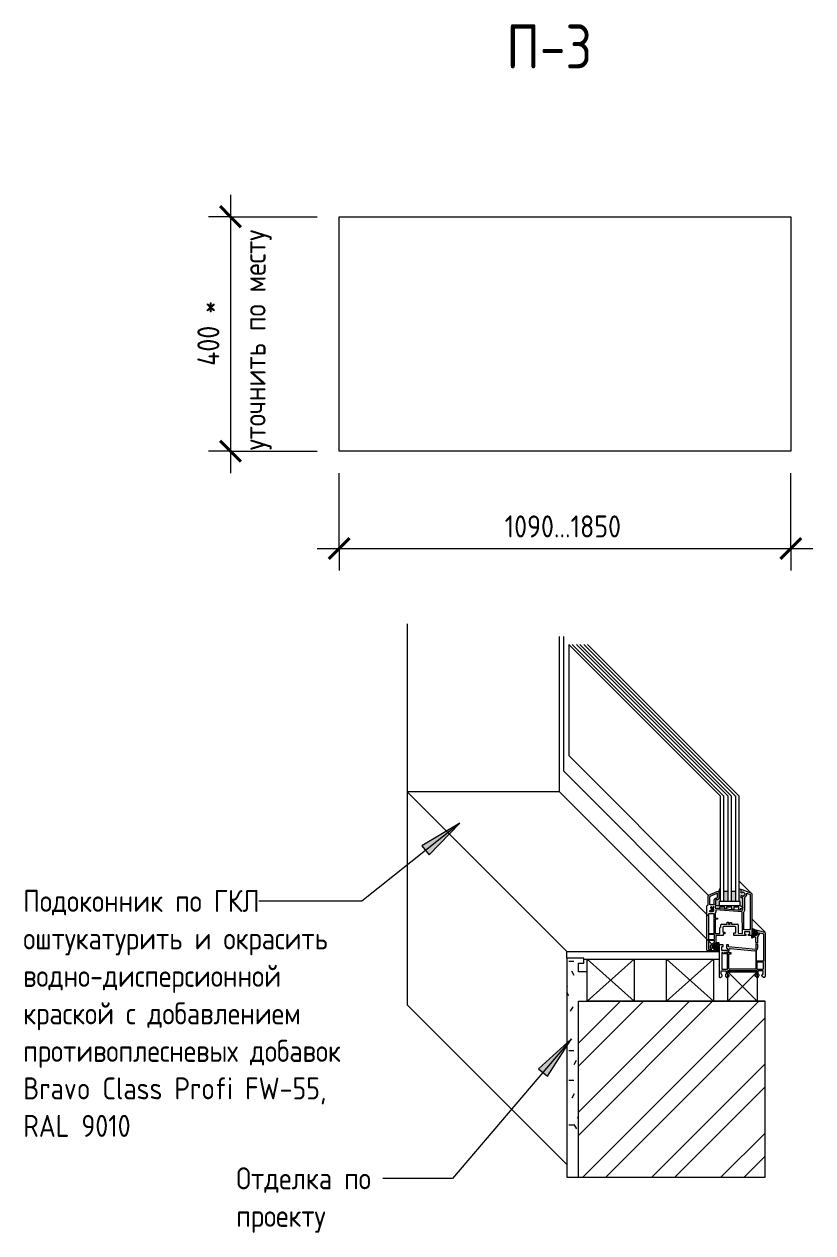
# Model space of a CAD drawing. Header units: millimetres. Extents: x 706 to 61221, y -16940 to 17865.
# Drawn here: x 3770 to 5115, y 2153 to 4214 of the extents above; entities that cross this region are included whole.
import ezdxf

# ---------------------------------------------------------------- set-up
doc = ezdxf.new("R2010")
doc.units = ezdxf.units.MM
for name, color, linetype, lineweight in [('Аннотация', 7, 'Continuous', 20), ('Размеры', 7, 'Continuous', 9), ('Размеры-25', 7, 'Continuous', 9), ('Сноски', 7, 'Continuous', 20), ('Узлы', 7, 'Continuous', 20)]:
    doc.layers.add(name, color=color, linetype=linetype, lineweight=lineweight)
doc.layers.add('Линии', color=7, linetype='Continuous', lineweight=9, true_color=0x00a600)
doc.layers.add('Откосы оконные_dwg', color=7, linetype='Continuous', lineweight=9, true_color=0x767676)
doc.styles.add('GOST Common', font='GOST_Common.ttf', dxfattribs={"width": 0.9, "height": 75})
doc.styles.add('GOST Common_1', font='GOST_Common.ttf', dxfattribs={"width": 0.9, "height": 37.5})
doc.styles.add('GOST Common_2', font='GOST_Common.ttf', dxfattribs={"width": 0.9, "height": 37.5})
doc.dimstyles.new('ADSK_Основной_1_5_мм_окр', dxfattribs={"dimscale": 304.8, "dimtxt": 37.714312, "dimasz": 0.115978, "dimexe": 0.123031, "dimexo": 0.123031, "dimgap": 0.024606, "dimtad": 1, "dimdec": 0, "dimdsep": 46, "dimtxsty": 'GOST Common_1', "dimblk1": 'OBLIQUE', "dimblk2": 'OBLIQUE', "dimsah": 1, "dimcen": 0.09, "dimdle": 0.123031, "dimazin": 2, "dimtfac": 1, "dimtdec": 4, "dimtix": 1, "dimtmove": 0, "dimatfit": 3, "dimfxl": 1, "dimtvp": 1, "dimtolj": 1, "dimtzin": 0, "dimlwd": 20, "dimlwe": 20, "dimarcsym": 2})

# ---------------------------------------------------------------- blocks, each defined once
blk = doc.blocks.new('Откосы оконные_dwg__U19-V1-Подоконник Эскиз')
at = {"layer": 'Сноски'}
h = blk.add_hatch(color=256, dxfattribs=at)
h.paths.add_polyline_path([(4949.3, 2706.6), (4949.3, 2710.9), (4955.4, 2711.1), (4955.4, 2717.9), (4957.1, 2717.9), (4957.1, 2740.3), (4954.7, 2735.1), (4954.7, 2722.4), (4952.8, 2720.4), (4950, 2720.4), (4949.4, 2719.8), (4949.4, 2712.3), (4948.8, 2711.3), (4948.8, 2706.7)])
h.paths.add_polyline_path([(4995.6, 2708.4), (4995.6, 2724), (4993.1, 2724), (4993.1, 2727.8), (4995, 2727.8), (4996.4, 2726.6), (4997.2, 2727), (4999.9, 2729.4), (4999.8, 2731), (4997.1, 2733.7), (4995.7, 2733.9), (4995, 2732.7), (4993.2, 2732.7), (4993.2, 2738), (4989.1, 2739.6), (4989.1, 2717.9), (4991.6, 2717.9), (4991.6, 2711.1)])
h.paths.add_polyline_path([(4976.1, 2717.9), (4983.1, 2717.9), (4983.1, 2735.1), (4976.1, 2735.1)])
h.paths.add_polyline_path([(4970.1, 2717.9), (4970.1, 2735.1), (4963.1, 2735.1), (4963.1, 2717.9)])
h = blk.add_hatch(color=256, dxfattribs=at)
h.paths.add_polyline_path([(5019.1, 2666.8), (5017.3, 2666.8), (5017, 2666)])
h.paths.add_polyline_path([(5011.2, 2655.2), (5015.5, 2657.7), (5015.5, 2661), (5017, 2661), (5017.4, 2660.1), (5017.7, 2659.9), (5019.2, 2660.2), (5021.9, 2662.6), (5021.8, 2664.2), (5019.1, 2666.8), (5017, 2665.9), (5015.9, 2665.9), (5015.9, 2670.3), (5011.2, 2671.5)])
blk.add_hatch(color=256, dxfattribs=at).paths.add_polyline_path([(4955.4, 2631.9), (4955.4, 2647.5), (4951.6, 2647.5), (4951.4, 2643.8), (4950.7, 2643.2), (4949.8, 2643.1), (4949.7, 2645.9), (4949.2, 2646.3), (4947.7, 2646.1), (4943.3, 2641.7), (4943.3, 2639.9), (4947.7, 2635.5), (4949.5, 2635.5), (4949.8, 2636.4), (4949.8, 2638.5), (4951, 2638.3), (4951.6, 2637.5), (4951.6, 2637.2), (4951.6, 2633.6)])
for p, q in [((4957.1, 2897.7), (4957.1, 2717.9)), ((4963.1, 2897.7), (4963.1, 2717.9)), ((4970.1, 2897.7), (4970.1, 2717.9)), ((4976.1, 2897.7), (4976.1, 2717.9)), ((4983.1, 2897.7), (4983.1, 2717.9)), ((4989.1, 2897.7), (4989.1, 2717.9)), ((4936.7, 2712.8), (4936.7, 2727.5)), ((4948.5, 2722.8), (4947, 2721.3)), ((4950.6, 2723.1), (4949.4, 2723.1)), ((4954.7, 2735.1), (4957.1, 2740.3)), ((4970.1, 2735.1), (4963.1, 2735.1)), ((4983.1, 2735.1), (4976.1, 2735.1)), ((4993.2, 2738), (4989.1, 2739.6)), ((4999.8, 2731), (4997.1, 2733.7)), ((4999.7, 2729.2), (4997.2, 2727)), ((5001.5, 2727.1), (4999.9, 2725.7)), ((4935.4, 2711.3), (4936.1, 2711.7)), ((4941.1, 2708.4), (4940.8, 2707.9)), ((4944.3, 2706.9), (4945.2, 2703.7)), ((4944.6, 2708.1), (4944.5, 2708)), ((4944.7, 2700.7), (4945.9, 2701.6)), ((4982.6, 2675), (4963, 2675)), ((5015.9, 2670.3), (5011.2, 2671.5)), ((5021.8, 2664.2), (5019.1, 2666.8)), ((5021.7, 2662.3), (5019.2, 2660.2)), ((5033.9, 2664.5), (5033.9, 2589.7)), ((4943.3, 2641.7), (4947.7, 2646.1)), ((4943.3, 2639.9), (4947.7, 2635.5)), ((4974.2, 2637.6), (5016.6, 2633.7)), ((4961.1, 2602.3), (4968.6, 2602.3)), ((5019.5, 2613.2), (5019.5, 2603.6)), ((5029.8, 2614.5), (5020.8, 2614.5)), ((5020.8, 2602.3), (5029.8, 2602.3)), ((5031.1, 2603.6), (5031.1, 2613.2)), ((4956.6, 2588.4), (4957.8, 2588.4)), ((4958.6, 2588.7), (4960.3, 2590.2)), ((4960.4, 2592.4), (4959.1, 2593.7)), ((4960.8, 2591.2), (4960.8, 2591.5)), ((4966.4, 2593.1), (4966.4, 2591)), ((4966.6, 2590.3), (4967.6, 2588.8)), ((5022.7, 2590.3), (5021.7, 2588.8)), ((5022.9, 2593.1), (5022.9, 2591)), ((5028.5, 2591.2), (5028.5, 2591.5)), ((5028.9, 2592.4), (5030.2, 2593.7)), ((5030.7, 2588.7), (5028.9, 2590.2)), ((5032.6, 2588.4), (5031.5, 2588.4))]:
    blk.add_line(p, q, dxfattribs=at)
at = {"layer": 'Сноски', "flags": 128}
for points in [[(4937.4, 2728.6), (4952.2, 2735.1), (4954.7, 2735.1), (4954.7, 2722.4), (4952.8, 2720.4), (4950, 2720.4), (4949.4, 2719.8), (4949.4, 2712.3), (4948.8, 2711.3), (4948.8, 2706.7), (4995.6, 2703), (4995.6, 2724), (4993.1, 2724), (4993.1, 2727.8), (4995, 2727.8)], [(4946.6, 2720.4), (4946.6, 2712.3), (4939.4, 2712.3), (4939.4, 2725.7)], [(4940.2, 2726.8), (4951.9, 2731.9), (4951.9, 2724.4)], [(5011.2, 2730.6), (5011.2, 2660), (5005.8, 2660), (5005.8, 2662.1), (5007.9, 2662.1), (5007.9, 2666.1), (4998.9, 2666.1), (4998.9, 2661.9), (5001, 2661.9), (5001, 2660), (4980.8, 2660), (4980.8, 2664.2), (4983.8, 2664.2), (4983.8, 2673.8)], [(4995, 2732.8), (4995, 2732.7), (4993.2, 2732.7), (4993.2, 2738), (4994.3, 2738), (5010.4, 2731.8)], [(5008.5, 2669.6), (4997.7, 2669.6), (4997.7, 2699.8), (4999.4, 2703), (4999.4, 2724.8)], [(5002.5, 2731.9), (5008.5, 2729.6), (5008.5, 2670.9)], [(4934.7, 2634.9), (4934.7, 2709), (4934.7, 2710.2)], [(4940.8, 2706.7), (4943, 2702), (4939, 2702), (4939, 2700.5), (4944, 2700.5)], [(4942.2, 2707.3), (4942.4, 2709), (4942.3, 2709)], [(4945.1, 2702.8), (4944.5, 2701.9), (4942.3, 2706.6)], [(4946.4, 2702.8), (4945.6, 2707.3), (4946.3, 2708.4), (4946.2, 2708.5)], [(4988, 2678.2), (4988, 2663.8), (4995.4, 2663.2), (4994.8, 2700.3), (4949.6, 2703.8), (4949.8, 2700.3), (4948.7, 2698.5), (4948.7, 2689.4), (4952.4, 2689.4), (4952.4, 2687.4), (4948.7, 2687.4), (4948.7, 2663.1), (4956.9, 2663.1), (4956.9, 2672.7)], [(4991.6, 2711.1), (4995.6, 2708.4), (4995.6, 2707), (4994.5, 2707), (4994.5, 2705.3), (4991.4, 2705.3), (4991.2, 2703.3), (4988.9, 2703.5), (4988.9, 2708), (4980.3, 2708), (4980.3, 2704.2), (4976.9, 2704.4), (4976.9, 2707.9), (4968.2, 2707.9), (4968.2, 2705.1), (4964.9, 2705.4), (4964.9, 2708.2), (4956.1, 2708.2), (4956, 2706.1), (4949.3, 2706.6), (4949.3, 2710.9), (4955, 2710.9), (4955.4, 2711.1)], [(4937.5, 2663.1), (4947, 2663.1), (4947, 2696.6), (4937.5, 2696.6), (4937.5, 2636.4), (4942.9, 2636.4), (4941.3, 2638)], [(4959.9, 2679.2), (4969, 2679.2), (4969, 2682.3), (4971.7, 2682.3), (4971.7, 2679.4), (4974.3, 2679.4), (4974.3, 2682.2), (4976.5, 2682.2), (4976.5, 2679.4), (4983.4, 2679.4), (4986.7, 2679.4)], [(4937.5, 2652.8), (4947.5, 2652.8), (4947.5, 2661.8), (4937.5, 2661.8)], [(4961.7, 2673.8), (4961.7, 2665.6), (4964.9, 2665.6), (4964.9, 2662.5), (4962.1, 2662.5), (4962.1, 2659.7), (4950.1, 2659.7), (4950.1, 2647.5), (4951.6, 2647.5), (4951.6, 2644.4)], [(4958.1, 2674), (4958.6, 2674), (4958.6, 2677.9)], [(5015.5, 2657.7), (5011.2, 2655.2), (5011.2, 2660)], [(5017, 2661), (5015.5, 2661), (5015.5, 2660.3), (5015.5, 2657.7), (5017.5, 2656.8), (5017.5, 2648.5), (5021.2, 2647.5), (5021.2, 2657.8), (5025.4, 2664.1), (5031.1, 2662.7), (5031.1, 2616.2), (5019.4, 2616.2), (5019.4, 2634.7), (5020.9, 2636.6)], [(5015.9, 2665.9), (5015.9, 2670.3), (5033, 2665.7)], [(5017, 2666), (5017, 2665.9), (5015.9, 2665.9), (5017, 2665.9)], [(4941.3, 2643.6), (4947.5, 2649.1), (4947.5, 2651.2), (4937.5, 2651.2)], [(4950.3, 2643.1), (4949.8, 2643.1), (4949.8, 2645.2)], [(4949.8, 2636.4), (4949.8, 2638.5), (4950.3, 2638.5)], [(4951.6, 2633.6), (4955.4, 2631.9), (4955.4, 2647.5), (4951.6, 2647.5)], [(5021.2, 2637.4), (5021.2, 2644.6), (5018.2, 2645.6), (5018.2, 2637.4), (5017.4, 2636.1), (4971.7, 2640.3), (4971.7, 2644), (4968.3, 2644), (4968.3, 2638), (4969.5, 2638), (4969.5, 2634.1), (4960, 2634.1), (4960, 2640.9), (4962.6, 2640.9), (4962.6, 2644), (4955.4, 2644), (4955.4, 2589.7)], [(4951.6, 2637.2), (4951.6, 2633.6), (4936, 2633.6)], [(4969.8, 2603.6), (4969.8, 2631.9), (4968.5, 2631.9), (4968.5, 2631), (4968, 2631), (4968, 2628.5), (4966.5, 2628.5), (4966.5, 2631), (4964.4, 2631), (4964.4, 2628.8), (4964.4, 2628.5), (4962.2, 2628.5), (4962.2, 2631), (4959.8, 2631), (4959.8, 2603.6)], [(4972, 2603.6), (4972, 2628.6), (4976, 2628.6), (4976, 2630.2), (4972, 2630.2), (4972, 2633.3), (4972.8, 2634.2), (4972.8, 2636.3)], [(5017.8, 2632.4), (5017.8, 2602.3), (4973.3, 2602.3)], [(4958.7, 2594.6), (4958.7, 2599.6), (4967.7, 2599.6), (4967.7, 2594.6), (4967, 2594.2)], [(4971.8, 2592.4), (4968.9, 2594.1), (4968.9, 2599.7), (5018.7, 2599.7)], [(5017.5, 2592.4), (5020.4, 2594.1), (5020.4, 2599.7), (4970.6, 2599.7)], [(5030.6, 2594.6), (5030.6, 2599.6), (5021.6, 2599.6), (5021.6, 2594.6), (5022.2, 2594.2)], [(4969.4, 2588.5), (4972.5, 2590.7), (4972.5, 2591.3)], [(5019.9, 2588.5), (5016.8, 2590.7), (5016.8, 2591.3)]]:
    blk.add_lwpolyline(points, dxfattribs=at)
blk.add_lwpolyline([(4991.6, 2717.9), (4955.4, 2717.9), (4955.4, 2711.1), (4991.6, 2711.1)], close=True, dxfattribs=at)
at = {"layer": 'Сноски'}
for centre, radius, start, end in [((4937.9, 2727.5), 1.26, 113.5158, 180), ((4940.7, 2725.7), 1.26, 113.5158, 180), ((4947.9, 2720.4), 1.26, 135, 180), ((4949.4, 2721.9), 1.26, 90, 135), ((4950.6, 2724.4), 1.26, 270, 0), ((4996.2, 2732.8), 1.26, 45, 180), ((4996.2, 2727.9), 1.26, 183.3703, 318.3703), ((5000.7, 2724.8), 1.26, 130.2616, 180), ((4998.9, 2730.1), 1.26, 310.2616, 45), ((4998.9, 2730.1), 4.01, 310.2616, 26.4816), ((5010, 2730.6), 1.26, 0, 68.8935), ((4936, 2710.2), 1.26, 120, 180), ((4935.4, 2712.8), 1.26, 300, 0), ((4941.9, 2707.3), 1.26, 150, 205.3505), ((4942.2, 2707.7), 1.26, 84.2808, 150), ((4943.4, 2707.1), 1.26, 174.2808, 205.5194), ((4944, 2701.7), 1.26, 270, 305.1226), ((4945.5, 2707.2), 1.26, 145.638, 195.404), ((4945.6, 2707.4), 1.26, 60, 145.638), ((4944, 2703.4), 1.26, 330, 15.404), ((4945.2, 2702.6), 1.26, 305.1226, 10.8766), ((4986.7, 2678.2), 1.26, 0, 90), ((4958.1, 2672.7), 1.26, 90, 180), ((4959.9, 2677.9), 1.26, 90, 180), ((4963, 2673.8), 1.26, 90, 180), ((4982.6, 2673.8), 1.26, 0, 90), ((5007.9, 2670.3), 0.894, 315, 45), ((5018.2, 2666), 1.26, 45, 180), ((5018.2, 2661.1), 1.26, 183.3703, 318.3703), ((5020.9, 2663.3), 1.26, 310.2616, 45), ((5032.6, 2664.5), 1.26, 0, 75.0753), ((4944.1, 2640.8), 4.01, 135, 225), ((4944.1, 2640.8), 1.26, 135, 225), ((4948.6, 2645.2), 1.26, 0, 135), ((4950.3, 2644.4), 1.26, 270, 0), ((4950.3, 2637.2), 1.26, 0, 90), ((4936, 2634.9), 1.26, 180, 270), ((4948.6, 2636.4), 1.26, 225, 0), ((4974.1, 2636.3), 1.26, 84.7449, 180.4628), ((5016.5, 2632.4), 1.26, 0, 84.7449), ((5019.9, 2637.4), 1.26, 322.5339, 0), ((4961.1, 2603.6), 1.26, 180, 270), ((4968.6, 2603.6), 1.26, 270, 360), ((4973.3, 2603.6), 1.26, 180, 270), ((5020.8, 2613.2), 1.26, 90, 180), ((5020.8, 2603.6), 1.26, 180, 270), ((5029.8, 2613.2), 1.26, 0, 90), ((5029.8, 2603.6), 1.26, 270, 360), ((4956.6, 2589.7), 1.26, 180, 270), ((4957.8, 2589.7), 1.26, 270, 310.7083), ((4960, 2594.6), 1.26, 180, 225), ((4959.5, 2591.2), 1.26, 310.7083, 360), ((4959.5, 2591.5), 1.26, 360, 45), ((4967.7, 2593.1), 1.26, 120, 180), ((4967.7, 2591), 1.26, 180, 212.9692), ((4968.6, 2589.5), 1.26, 212.9692, 305.669), ((4971.2, 2591.3), 1.26, 0, 60), ((5018.1, 2591.3), 1.26, 120, 180), ((5020.7, 2589.5), 1.26, 234.331, 327.0308), ((5021.6, 2593.1), 1.26, 0, 60), ((5021.6, 2591), 1.26, 327.0308, 360), ((5029.8, 2591.5), 1.26, 135, 180), ((5029.8, 2591.2), 1.26, 180, 229.2917), ((5029.3, 2594.6), 1.26, 315, 360), ((5031.5, 2589.7), 1.26, 229.2917, 270), ((5032.6, 2589.7), 1.26, 270, 0)]:
    blk.add_arc(centre, radius, start, end, dxfattribs=at)
blk = doc.blocks.new('DIMBLOCK5-Подоконник Эскиз')
at = {"layer": 'Размеры-25', "lineweight": 20, "transparency": 16777216}
for p, q in [((4307.7, 3319.6), (4307.7, 3448)), ((5077.7, 3319.6), (5077.7, 3448)), ((4270.2, 3319.6), (5115.2, 3319.6)), ((4307.7, 3319.6), (4307.7, 3282.1)), ((5077.7, 3319.6), (5077.7, 3282.1))]:
    blk.add_line(p, q, dxfattribs=at)
at = {"layer": 'Размеры-25', "lineweight": 40, "transparency": 16777216}
for p, q in [((4307.7, 3319.6), (4290.1, 3301.9)), ((4307.7, 3319.6), (4325.4, 3337.3)), ((5077.7, 3319.6), (5060.1, 3301.9)), ((5077.7, 3319.6), (5095.4, 3337.3))]:
    blk.add_line(p, q, dxfattribs=at)
at = {"layer": 'Размеры-25', "color": 0, "lineweight": 20, "transparency": 16777216, "insert": (4589.8, 3376.1), "char_height": 37.5, "width": 246.997, "attachment_point": 1, "line_spacing_factor": 1.022761, "style": 'GOST Common_1'}
blk.add_mtext('1090...1850', dxfattribs=at)
blk = doc.blocks.new('_Oblique')
at = {"color": 0, "linetype": 'ByBlock', "lineweight": -2}
blk.add_line((-0.5, -0.5), (0.5, 0.5), dxfattribs=at)
blk = doc.blocks.new('DIMBLOCK6-Подоконник Эскиз')
at = {"layer": 'Размеры-25', "lineweight": 20, "transparency": 16777216}
for p, q in [((4122.3, 3923), (4122.3, 3448)), ((4122.3, 3885.5), (4084.8, 3885.5)), ((4122.3, 3885.5), (4270.2, 3885.5)), ((4122.3, 3485.5), (4084.8, 3485.5)), ((4122.3, 3485.5), (4270.2, 3485.5))]:
    blk.add_line(p, q, dxfattribs=at)
at = {"layer": 'Размеры-25', "lineweight": 40, "transparency": 16777216}
for p, q in [((4122.3, 3885.5), (4104.6, 3903.2)), ((4122.3, 3885.5), (4140, 3867.9)), ((4122.3, 3485.5), (4104.6, 3503.2)), ((4122.3, 3485.5), (4140, 3467.9))]:
    blk.add_line(p, q, dxfattribs=at)
at = {"layer": 'Размеры-25', "color": 0, "lineweight": 20, "transparency": 16777216, "char_height": 37.5, "attachment_point": 1, "rotation": 90, "line_spacing_factor": 1.022761, "style": 'GOST Common_1'}
for s, insert, width in [('уточнить по месту', (4144.7, 3487.4), 475.584), ('400 *', (4065.8, 3631.2), 130.402)]:
    blk.add_mtext(s, dxfattribs=dict(at, insert=insert, width=width))

msp = doc.modelspace()

# ---------------------------------------------------------------- hatches: boundary and pattern name
at = {"layer": 'Аннотация', "lineweight": 9}
for points in [[(4513.595, 2851.661), (4448.755, 2812.695), (4461.05, 2797.241)], [(4703.78, 2483.352), (4647.575, 2432.721), (4662.595, 2419.899)]]:
    msp.add_hatch(color=256, dxfattribs=at).paths.add_polyline_path(points)
at = {"layer": 'Узлы', "lineweight": 9}
h = msp.add_hatch(dxfattribs=at)
h.set_pattern_fill('FP_2', color=256, style=0, pattern_type=2)
h.set_pattern_definition([(0, (0, 0), (101.6, 25.4), [8.382, -67.818, 8.382, -67.818, -406.4]), (0, (0, 0), (101.6, 25.4), [-152.4, 8.382, -144.018, 8.382, -67.818, -177.8]), (0, (0, 0), (101.6, 25.4), [-381, 8.382, -42.418, 8.382, -118.618]), (120, (38.1, 12.7), (-72.79705, 75.28818), [8.382, -67.818, 8.382, -67.818, -406.4]), (120, (38.1, 12.7), (-72.79705, 75.28818), [-152.4, 8.382, -144.018, 8.382, -67.818, -177.8]), (120, (38.1, 12.7), (-72.79705, 75.28818), [-381, 8.382, -42.418, 8.382, -118.618]), (240, (50.8, 63.5), (-28.80295, -100.68818), [8.382, -67.818, 8.382, -67.818, -406.4]), (240, (50.8, 63.5), (-28.80295, -100.68818), [-152.4, 8.382, -144.018, 8.382, -67.818, -177.8]), (240, (50.8, 63.5), (-28.80295, -100.68818), [-381, 8.382, -42.418, 8.382, -118.618])])
h.paths.add_polyline_path([(4695.644, 2247.705), (4715.644, 2247.705), (4715.644, 2547.705), (4730.644, 2547.705), (4730.644, 2597.705), (4715.644, 2597.705), (4715.644, 2612.705), (4724.96, 2612.705), (4724.96, 2621.464), (4695.644, 2621.464), (4695.644, 2526.596)])
h = msp.add_hatch(dxfattribs=at)
h.set_pattern_fill('FP_1', color=256, style=0, pattern_type=2)
h.set_pattern_definition([(45, (0, 0), (-58.9331, 58.9331), []), (45, (39.29, 0), (-58.9331, 58.9331), [])])
h.paths.add_polyline_path([(4715.644, 2247.705), (5033.91, 2247.705), (5033.91, 2547.705), (4715.644, 2547.705), (4715.644, 2526.596)])

# ---------------------------------------------------------------- linework, layer by layer
at = {"layer": 'Аннотация', "lineweight": 9}
for p, q in [((4513.595, 2851.661), (4346.161, 2718.458)), ((4513.595, 2851.661), (4448.755, 2812.695)), ((4461.05, 2797.241), (4513.595, 2851.661)), ((4448.755, 2812.695), (4461.05, 2797.241)), ((4346.161, 2718.458), (4170.617, 2718.458)), ((4703.78, 2483.352), (4500.629, 2245.382)), ((4703.78, 2483.352), (4647.575, 2432.721)), ((4662.595, 2419.899), (4703.78, 2483.352)), ((4647.575, 2432.721), (4662.595, 2419.899)), ((4428.137, 2245.382), (4382.068, 2245.382)), ((4500.629, 2245.382), (4428.137, 2245.382))]:
    msp.add_line(p, q, dxfattribs=at)
at = {"layer": 'Линии', "color": 7, "lineweight": 20}
for p, q in [((4307.729, 3885.537), (5077.729, 3885.537)), ((4307.729, 3485.537), (4307.729, 3885.537)), ((5077.729, 3885.537), (5077.729, 3485.537)), ((5077.729, 3485.537), (4307.729, 3485.537)), ((4423.407, 3191.474), (4423.407, 2541.462)), ((4683.407, 2904.941), (4683.407, 3169.953)), ((4689.836, 3169.953), (4689.836, 2940.648)), ((4698.978, 3155.811), (4698.978, 2966.506)), ((4937.032, 2728.451), (4698.978, 2966.506)), ((4937.032, 2693.451), (4689.836, 2940.648)), ((4695.644, 2632.705), (4423.407, 2904.941)), ((4683.407, 2904.941), (4423.407, 2904.941)), ((4423.407, 2904.941), (4423.407, 2869.941)), ((4955.644, 2632.705), (4683.407, 2904.941)), ((5011.231, 2730.613), (4989.072, 2752.772)), ((5033.91, 2665.491), (5011.231, 2688.17)), ((4695.644, 2621.464), (4695.644, 2632.705)), ((4695.644, 2632.705), (4955.644, 2632.705)), ((4724.96, 2619.226), (4955.644, 2619.226)), ((4730.644, 2619.226), (4810.644, 2619.226)), ((4730.644, 2597.705), (4730.644, 2619.226)), ((4730.644, 2547.705), (4810.644, 2619.226)), ((4730.644, 2619.226), (4810.644, 2547.705)), ((4810.644, 2619.226), (4810.644, 2547.705)), ((4865.766, 2619.226), (4945.766, 2619.226)), ((4865.766, 2547.705), (4865.766, 2619.226)), ((4865.766, 2547.705), (4945.766, 2619.226)), ((4865.766, 2619.226), (4945.766, 2547.705)), ((4945.766, 2619.226), (4945.766, 2547.705)), ((4955.644, 2632.705), (4955.644, 2619.226)), ((4970.394, 2597.705), (5020.394, 2597.705)), ((4970.394, 2547.705), (4970.394, 2597.705)), ((4970.394, 2547.705), (5020.394, 2597.705)), ((4970.394, 2597.705), (5020.394, 2547.705)), ((5020.394, 2597.705), (5020.394, 2547.705)), ((4695.644, 2269.226), (4423.407, 2541.462)), ((4730.644, 2547.705), (5033.91, 2547.705)), ((4810.644, 2547.705), (4730.644, 2547.705)), ((4945.766, 2547.705), (4865.766, 2547.705)), ((5020.394, 2547.705), (4970.394, 2547.705))]:
    msp.add_line(p, q, dxfattribs=at)
at = {"layer": 'Линии', "color": 7}
for p, q in [((4957.072, 2897.717), (4698.978, 3155.811)), ((4963.072, 2897.717), (4704.978, 3155.811)), ((4970.072, 2897.717), (4711.978, 3155.811)), ((4976.072, 2897.717), (4717.978, 3155.811)), ((4983.072, 2897.717), (4724.978, 3155.811)), ((4989.072, 2897.717), (4730.978, 3155.811)), ((4695.644, 2621.464), (4695.644, 2247.705)), ((4724.96, 2621.464), (4695.644, 2621.464)), ((4724.96, 2612.705), (4724.96, 2621.464)), ((4715.644, 2597.705), (4715.644, 2612.705)), ((4715.644, 2612.705), (4724.96, 2612.705)), ((4730.644, 2597.705), (4715.644, 2597.705)), ((4730.644, 2547.705), (4730.644, 2597.705)), ((4715.644, 2247.705), (4715.644, 2547.705)), ((4715.644, 2547.705), (4730.644, 2547.705)), ((5033.91, 2547.705), (4730.644, 2547.705)), ((5033.91, 2247.705), (5033.91, 2547.705)), ((4695.644, 2247.705), (4715.644, 2247.705)), ((4715.644, 2247.705), (5033.91, 2247.705))]:
    msp.add_line(p, q, dxfattribs=at)

# ---------------------------------------------------------------- block references
at = {"layer": 'Откосы оконные_dwg', "color": 7, "lineweight": 20}
msp.add_blockref('Откосы оконные_dwg__U19-V1-Подоконник Эскиз', (0, 0), dxfattribs=at)

# ---------------------------------------------------------------- texts
at = {"layer": 'Аннотация', "lineweight": 9, "attachment_point": 1, "line_spacing_factor": 1.022766}
for s, insert, char_height, width, style in [('\\pxt1.2,2.4,3.6,4.8,6,7.2,8.4,9.6,10.8,12,13.2,14.4,15.6,16.8,18,19.2,20.4,21.6,22.8,24,25.2,26.4,27.6,28.8,30,31.2,32.4,33.6,34.8,36,37.2,38.4;{П-3}', (4592.657, 4213.277), 75, 154.75725, 'GOST Common'), ('\\pxt2.4,4.8,7.2,9.6,12,14.4,16.8,19.2,21.6,24,26.4,28.8,31.2,33.6,36,38.4,40.8,43.2,45.6,48,50.4,52.8,55.2,57.6,60,62.4,64.8,67.2,69.6,72,74.4,76.8;{Подоконник по ГКЛ оштукатурить и окрасить водно-дисперсионной краской с добавлением противоплесневых добавок Bravo Class Profi FW-55, RAL 9010}', (3768.781, 2737.568), 37.5, 577.575, 'GOST Common_2'), ('\\pxt2.4,4.8,7.2,9.6,12,14.4,16.8,19.2,21.6,24,26.4,28.8,31.2,33.6,36,38.4,40.8,43.2,45.6,48,50.4,52.8,55.2,57.6,60,62.4,64.8,67.2,69.6,72,74.4,76.8;{Отделка по проекту}', (4132.037, 2264.491), 37.5, 296.1, 'GOST Common_2')]:
    msp.add_mtext(s, dxfattribs=dict(at, insert=insert, char_height=char_height, width=width, style=style))

# ---------------------------------------------------------------- dimensions: what is measured, and where the dimension line sits
at = {"layer": 'Размеры', "lineweight": 20}
dim = msp.add_linear_dim(base=(4122.314, 3485.537), p1=(4307.729, 3885.537), p2=(4307.729, 3485.537), angle=90, text='<>\\Xуточнить по месту', dimstyle='ADSK_Основной_1_5_мм_окр', override={"dimpost": '<>*', "dimfxl": 400}, dxfattribs=at)
dim.commit()
dim.dimension.update_dxf_attribs({"geometry": 'DIMBLOCK6-Подоконник Эскиз', "text_midpoint": (4122.314, 3685.537)})
dim = msp.add_linear_dim(base=(5077.729, 3319.601), p1=(4307.729, 3485.537), p2=(5077.729, 3485.537), text='1090...1850', dimstyle='ADSK_Основной_1_5_мм_окр', override={"dimpost": '<>', "dimfxl": 770}, dxfattribs=at)
dim.commit()
dim.dimension.update_dxf_attribs({"geometry": 'DIMBLOCK5-Подоконник Эскиз', "text_midpoint": (4692.729, 3345.851)})

doc.saveas('drawing.dxf')
